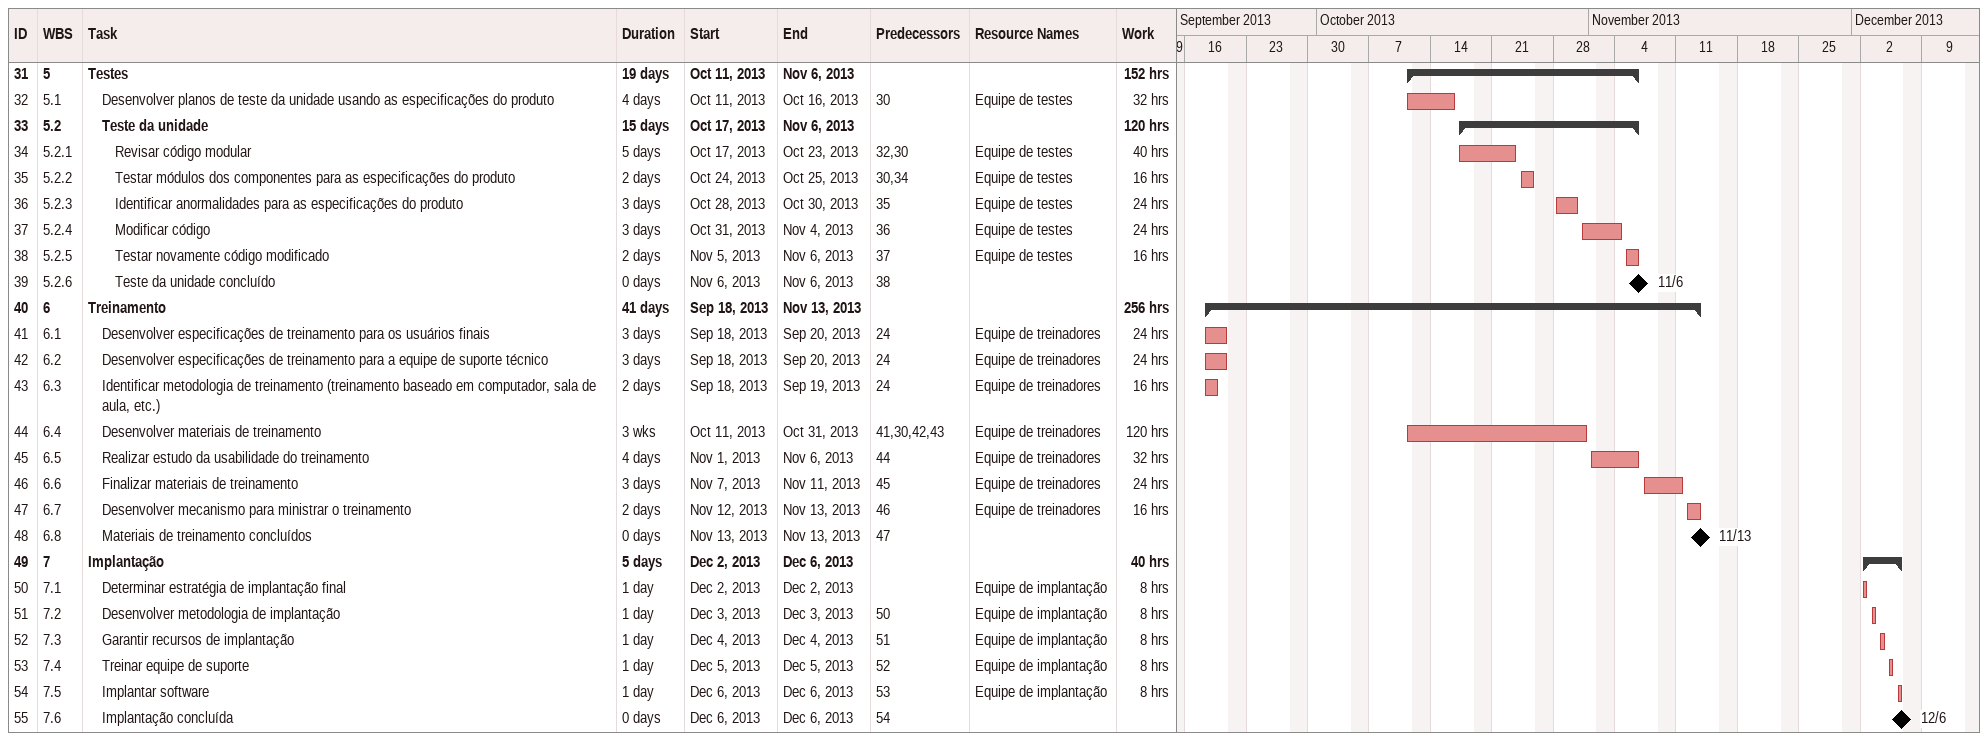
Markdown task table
| ID | WBS | Task | Duration | Start | Finish | Predecessors | Resources | Work (h) |
|---|---|---|---|---|---|---|---|---|
| 31 | 5 | **Testes** | 19d | 2013-10-11 | 2013-11-06 |  |  | 152 |
| 32 | 5.1 | Desenvolver planos de teste da unidade usando as especificações do produto | 4d | 2013-10-11 | 2013-10-16 | 30 | Equipe de testes | 32 |
| 33 | 5.2 | **Teste da unidade** | 15d | 2013-10-17 | 2013-11-06 |  |  | 120 |
| 34 | 5.2.1 | Revisar código modular | 5d | 2013-10-17 | 2013-10-23 | 32, 30 | Equipe de testes | 40 |
| 35 | 5.2.2 | Testar módulos dos componentes para as especificações do produto | 2d | 2013-10-24 | 2013-10-25 | 30, 34 | Equipe de testes | 16 |
| 36 | 5.2.3 | Identificar anormalidades para as especificações do produto | 3d | 2013-10-28 | 2013-10-30 | 35 | Equipe de testes | 24 |
| 37 | 5.2.4 | Modificar código | 3d | 2013-10-31 | 2013-11-04 | 36 | Equipe de testes | 24 |
| 38 | 5.2.5 | Testar novamente código modificado | 2d | 2013-11-05 | 2013-11-06 | 37 | Equipe de testes | 16 |
| 39 | 5.2.6 | Teste da unidade concluído | 0d | 2013-11-06 | 2013-11-06 | 38 |  |  |
| 40 | 6 | **Treinamento** | 41d | 2013-09-18 | 2013-11-13 |  |  | 256 |
| 41 | 6.1 | Desenvolver especificações de treinamento para os usuários finais | 3d | 2013-09-18 | 2013-09-20 | 24 | Equipe de treinadores | 24 |
| 42 | 6.2 | Desenvolver especificações de treinamento para a equipe de suporte técnico | 3d | 2013-09-18 | 2013-09-20 | 24 | Equipe de treinadores | 24 |
| 43 | 6.3 | Identificar metodologia de treinamento (treinamento baseado em computador, sala de aula, etc.) | 2d | 2013-09-18 | 2013-09-19 | 24 | Equipe de treinadores | 16 |
| 44 | 6.4 | Desenvolver materiais de treinamento | 3w | 2013-10-11 | 2013-10-31 | 41, 30, 42, 43 | Equipe de treinadores | 120 |
| 45 | 6.5 | Realizar estudo da usabilidade do treinamento | 4d | 2013-11-01 | 2013-11-06 | 44 | Equipe de treinadores | 32 |
| 46 | 6.6 | Finalizar materiais de treinamento | 3d | 2013-11-07 | 2013-11-11 | 45 | Equipe de treinadores | 24 |
| 47 | 6.7 | Desenvolver mecanismo para ministrar o treinamento | 2d | 2013-11-12 | 2013-11-13 | 46 | Equipe de treinadores | 16 |
| 48 | 6.8 | Materiais de treinamento concluídos | 0d | 2013-11-13 | 2013-11-13 | 47 |  |  |
| 49 | 7 | **Implantação** | 5d | 2013-12-02 | 2013-12-06 |  |  | 40 |
| 50 | 7.1 | Determinar estratégia de implantação final | 1d | 2013-12-02 | 2013-12-02 |  | Equipe de implantação | 8 |
| 51 | 7.2 | Desenvolver metodologia de implantação | 1d | 2013-12-03 | 2013-12-03 | 50 | Equipe de implantação | 8 |
| 52 | 7.3 | Garantir recursos de implantação | 1d | 2013-12-04 | 2013-12-04 | 51 | Equipe de implantação | 8 |
| 53 | 7.4 | Treinar equipe de suporte | 1d | 2013-12-05 | 2013-12-05 | 52 | Equipe de implantação | 8 |
| 54 | 7.5 | Implantar software | 1d | 2013-12-06 | 2013-12-06 | 53 | Equipe de implantação | 8 |
| 55 | 7.6 | Implantação concluída | 0d | 2013-12-06 | 2013-12-06 | 54 |  |  |
